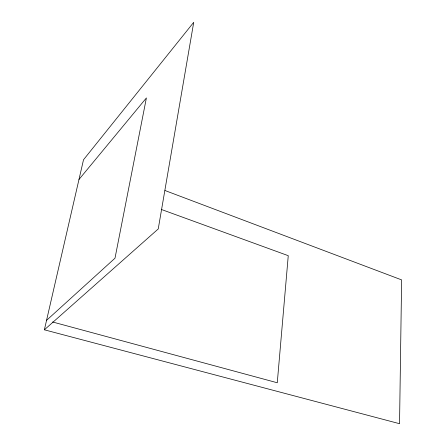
<?xml version="1.0" encoding="UTF-8"?>
<svg xmlns="http://www.w3.org/2000/svg" width="446" height="446" viewBox="0 0 446 446"><rect width="100%" height="100%" fill="white"/><g stroke="black" fill="none" stroke-linecap="round" stroke-linejoin="round"><path stroke-width="0.67" d="M44.377 329.806L83.519 159.746L193.731 22.3L158.235 228.954L44.377 329.806L399.549 423.7L401.623 279.893L165.003 190.52M78.987 179.454L146.4 97.936L115.001 258.201L46.557 320.351M52.611 321.99L277.273 382.763L288.261 255.686L161.391 209.469"/></g></svg>
